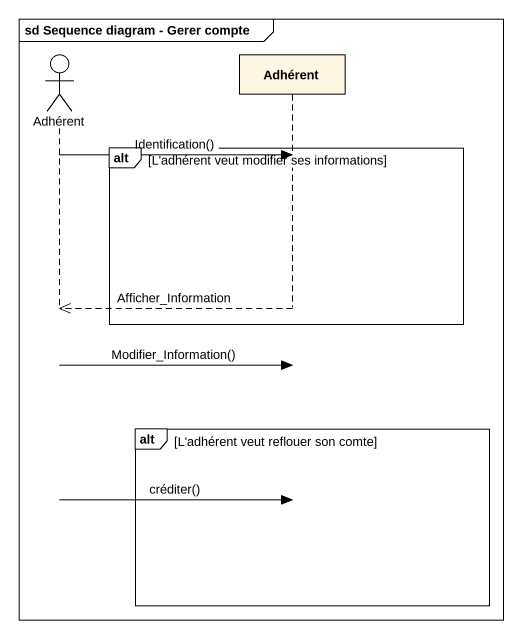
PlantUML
@startuml
mainframe sd Sequence diagram - Gerer compte
hide footbox
actor Adhérent
participant "Adhérent" as Adhérent_2

alt L'adhérent veut modifier ses informations
  Adhérent -> Adhérent_2 : Identification()
  Adhérent_2 -->> Adhérent : Afficher_Information
end
Adhérent -> Adhérent_2 : Modifier_Information()
alt L'adhérent veut reflouer son comte
  Adhérent -> Adhérent_2 : créditer()
end
@enduml
